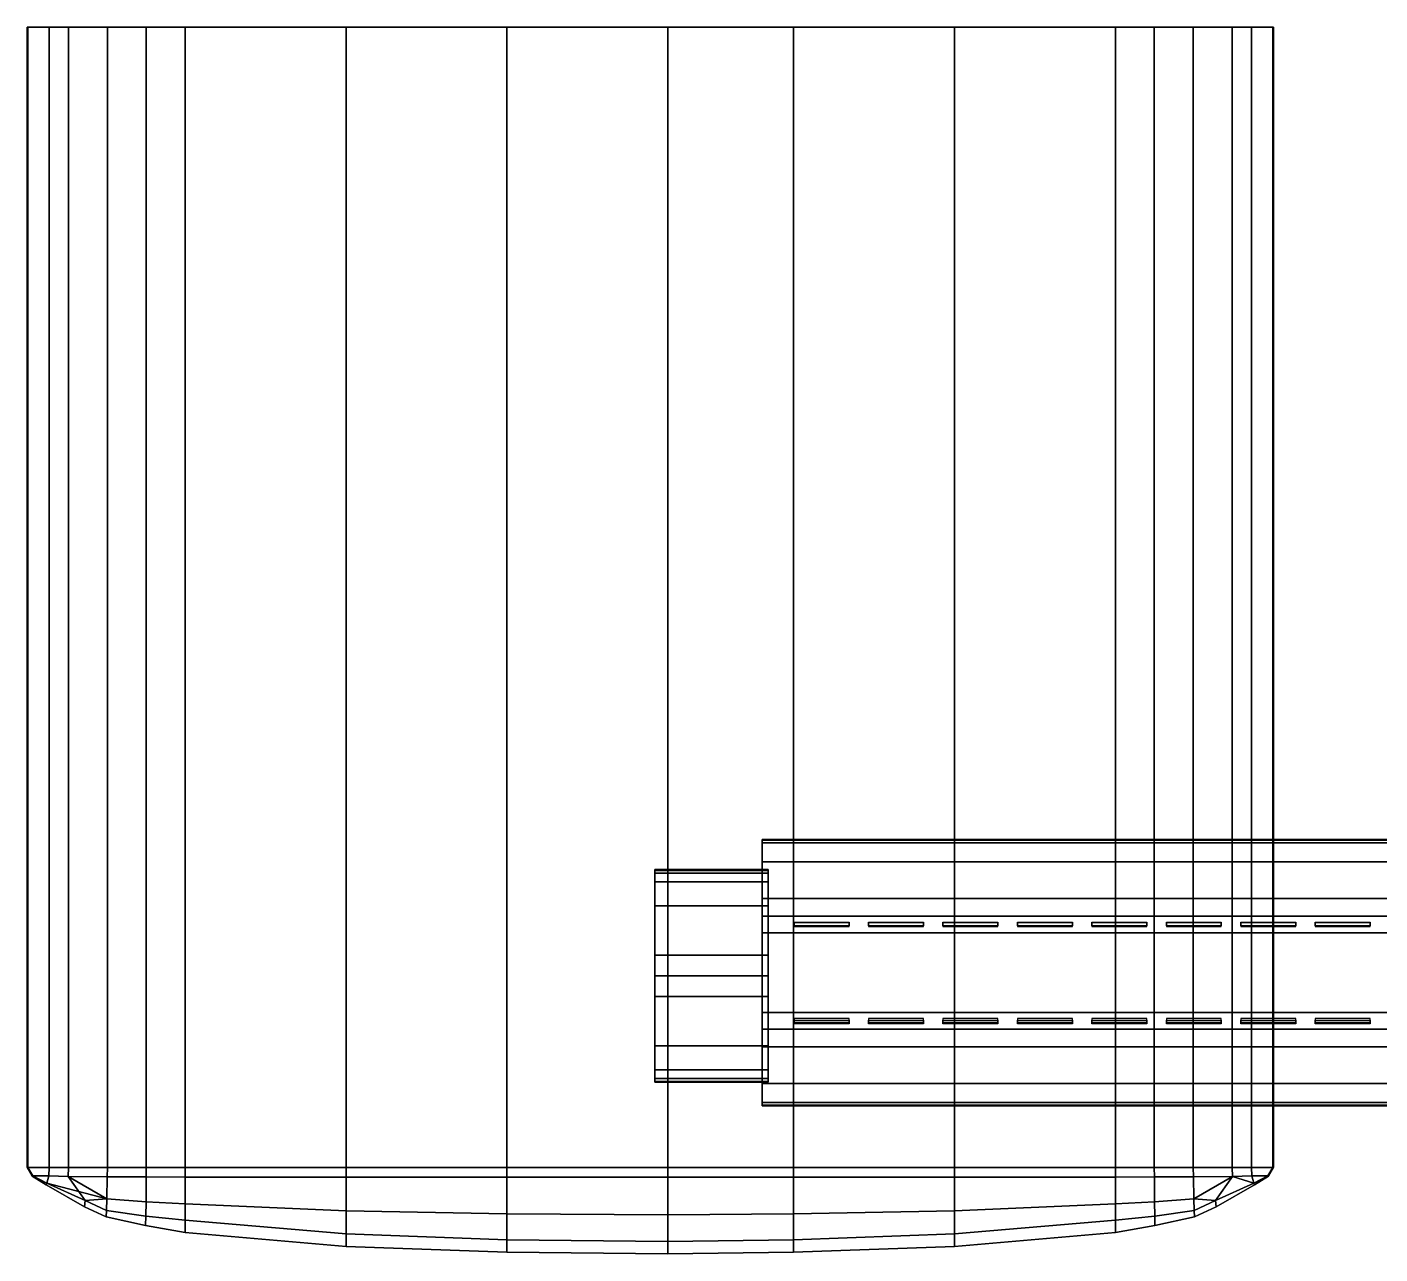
# Model space of a CAD drawing. Extents: x -16.4 to 60.7, y -34.9 to 0.
# Drawn here: x -16.37 to 22.11, y -34.9 to 0 of the extents above; entities that cross this region are included whole.
import ezdxf

# ---------------------------------------------------------------- set-up
doc = ezdxf.new("R2010")
doc.units = 0
for name, color, linetype in [('COSTURA', 80, 'CONTINUOUS'), ('COURO', 140, 'CONTINUOUS'), ('METAL', 230, 'CONTINUOUS')]:
    doc.layers.add(name, color=color, linetype=linetype)

msp = doc.modelspace()

# ---------------------------------------------------------------- linework, layer by layer
at = {"layer": 'COSTURA'}
for points in [[(7.011, -25.567, -11.195), (5.448, -25.567, -11.195), (5.448, -25.468, -10.631), (7.011, -25.468, -10.631)], [(7.011, -25.487, 10.456), (5.448, -25.487, 10.456), (5.448, -25.587, 11.019), (7.011, -25.587, 11.019)], [(9.129, -25.567, -11.195), (7.566, -25.567, -11.195), (7.566, -25.468, -10.631), (9.129, -25.468, -10.631)], [(9.129, -25.487, 10.456), (7.566, -25.487, 10.456), (7.566, -25.587, 11.019), (9.129, -25.587, 11.019)], [(11.247, -25.567, -11.195), (9.684, -25.567, -11.195), (9.684, -25.468, -10.631), (11.247, -25.468, -10.631)], [(11.247, -25.487, 10.456), (9.684, -25.487, 10.456), (9.684, -25.587, 11.019), (11.247, -25.587, 11.019)], [(13.365, -25.567, -11.195), (11.802, -25.567, -11.195), (11.802, -25.468, -10.631), (13.365, -25.468, -10.631)], [(13.365, -25.487, 10.456), (11.802, -25.487, 10.456), (11.802, -25.587, 11.019), (13.365, -25.587, 11.019)], [(15.483, -25.567, -11.195), (13.92, -25.567, -11.195), (13.92, -25.468, -10.631), (15.483, -25.468, -10.631)], [(15.483, -25.487, 10.456), (13.92, -25.487, 10.456), (13.92, -25.587, 11.019), (15.483, -25.587, 11.019)], [(17.601, -25.567, -11.195), (16.038, -25.567, -11.195), (16.038, -25.468, -10.631), (17.601, -25.468, -10.631)], [(17.601, -25.487, 10.456), (16.038, -25.487, 10.456), (16.038, -25.587, 11.019), (17.601, -25.587, 11.019)], [(19.719, -25.567, -11.195), (18.156, -25.567, -11.195), (18.156, -25.468, -10.631), (19.719, -25.468, -10.631)], [(19.719, -25.487, 10.456), (18.156, -25.487, 10.456), (18.156, -25.587, 11.019), (19.719, -25.587, 11.019)], [(21.837, -25.567, -11.195), (20.274, -25.567, -11.195), (20.274, -25.468, -10.631), (21.837, -25.468, -10.631)], [(21.837, -25.487, 10.456), (20.274, -25.487, 10.456), (20.274, -25.587, 11.019), (21.837, -25.587, 11.019)], [(7.011, -28.208, 11.019), (5.448, -28.208, 11.019), (5.448, -28.307, 10.456), (7.011, -28.307, 10.456)], [(7.011, -28.357, -10.49), (5.448, -28.357, -10.49), (5.448, -28.257, -11.053), (7.011, -28.257, -11.053)], [(9.129, -28.208, 11.019), (7.566, -28.208, 11.019), (7.566, -28.307, 10.456), (9.129, -28.307, 10.456)], [(9.129, -28.357, -10.49), (7.566, -28.357, -10.49), (7.566, -28.257, -11.053), (9.129, -28.257, -11.053)], [(11.247, -28.208, 11.019), (9.684, -28.208, 11.019), (9.684, -28.307, 10.456), (11.247, -28.307, 10.456)], [(11.247, -28.357, -10.49), (9.684, -28.357, -10.49), (9.684, -28.257, -11.053), (11.247, -28.257, -11.053)], [(13.365, -28.208, 11.019), (11.802, -28.208, 11.019), (11.802, -28.307, 10.456), (13.365, -28.307, 10.456)], [(13.365, -28.357, -10.49), (11.802, -28.357, -10.49), (11.802, -28.257, -11.053), (13.365, -28.257, -11.053)], [(15.483, -28.208, 11.019), (13.92, -28.208, 11.019), (13.92, -28.307, 10.456), (15.483, -28.307, 10.456)], [(15.483, -28.357, -10.49), (13.92, -28.357, -10.49), (13.92, -28.257, -11.053), (15.483, -28.257, -11.053)], [(17.601, -28.208, 11.019), (16.038, -28.208, 11.019), (16.038, -28.307, 10.456), (17.601, -28.307, 10.456)], [(17.601, -28.357, -10.49), (16.038, -28.357, -10.49), (16.038, -28.257, -11.053), (17.601, -28.257, -11.053)], [(19.719, -28.208, 11.019), (18.156, -28.208, 11.019), (18.156, -28.307, 10.456), (19.719, -28.307, 10.456)], [(19.719, -28.357, -10.49), (18.156, -28.357, -10.49), (18.156, -28.257, -11.053), (19.719, -28.257, -11.053)], [(21.837, -28.208, 11.019), (20.274, -28.208, 11.019), (20.274, -28.307, 10.456), (21.837, -28.307, 10.456)], [(21.837, -28.357, -10.49), (20.274, -28.357, -10.49), (20.274, -28.257, -11.053), (21.837, -28.257, -11.053)]]:
    msp.add_3dface(points, dxfattribs=at)

# ---------------------------------------------------------------- meshes
at = {"layer": 'COURO'}
mesh = msp.add_polyface(dxfattribs=at)
corners = [(4.536, -28.038, -12.5), (4.536, -28.038, -12.5), (4.536, -28.038, -12.5), (4.536, -25.767, -12.5), (4.536, -25.767, -12.5), (4.536, -25.767, -12.5), (4.536, -28.507, -9.374), (4.536, -28.507, -9.374), (4.536, -28.507, -9.374), (4.536, -25.297, -9.374), (4.536, -25.297, -9.374), (4.536, -25.297, -9.374), (4.536, -29.011, -7.118), (4.536, -29.011, -7.118), (4.536, -29.011, -7.118), (4.536, -24.793, -7.118), (4.536, -24.793, -7.118), (4.536, -24.793, -7.118), (4.536, -27.964, -7.112), (4.536, -25.84, -7.112), (4.536, -30.058, -4.132), (4.536, -30.058, -4.132), (4.536, -30.058, -4.132), (4.536, -23.747, -4.132), (4.536, -23.747, -4.132), (4.536, -23.747, -4.132), (4.536, -30.599, -1.672), (4.536, -30.599, -1.672), (4.536, -30.599, -1.672), (4.536, -23.205, -1.672), (4.536, -23.205, -1.672), (4.536, -23.205, -1.672), (4.536, -30.667, -0.933), (4.536, -30.667, -0.933), (4.536, -30.667, -0.933), (4.536, -23.137, -0.933), (4.536, -23.137, -0.933), (4.536, -23.137, -0.933), (4.536, -27.891, -0.875), (4.536, -25.914, -0.875), (4.536, -30.69, -0.194), (4.536, -30.69, -0.194), (4.536, -30.69, -0.194), (4.536, -27.891, -0.194), (4.536, -25.914, -0.194), (4.536, -23.115, -0.194), (4.536, -23.115, -0.194), (4.536, -23.115, -0.194), (4.536, -27.891, 0.487), (4.536, -25.914, 0.487), (4.536, -30.667, 0.545), (4.536, -30.667, 0.545), (4.536, -30.667, 0.545), (4.536, -23.137, 0.545), (4.536, -23.137, 0.545), (4.536, -23.137, 0.545), (4.536, -30.599, 1.284), (4.536, -30.599, 1.284), (4.536, -30.599, 1.284), (4.536, -23.205, 1.284), (4.536, -23.205, 1.284), (4.536, -23.205, 1.284), (4.536, -30.058, 3.744), (4.536, -30.058, 3.744), (4.536, -30.058, 3.744), (4.536, -23.747, 3.744), (4.536, -23.747, 3.744), (4.536, -23.747, 3.744), (4.536, -27.964, 6.724), (4.536, -25.84, 6.724), (4.536, -29.011, 6.73), (4.536, -29.011, 6.73), (4.536, -29.011, 6.73), (4.536, -24.793, 6.73), (4.536, -24.793, 6.73), (4.536, -24.793, 6.73), (4.536, -28.507, 8.986), (4.536, -28.507, 8.986), (4.536, -28.507, 8.986), (4.536, -25.297, 8.986), (4.536, -25.297, 8.986), (4.536, -25.297, 8.986), (4.536, -28.038, 12.112), (4.536, -28.038, 12.112), (4.536, -28.038, 12.112), (4.536, -25.767, 12.112), (4.536, -25.767, 12.112), (4.536, -25.767, 12.112), (58.694, -28.038, -12.5), (58.694, -28.038, -12.5), (58.694, -28.038, -12.5), (58.694, -25.767, -12.5), (58.694, -25.767, -12.5), (58.694, -25.767, -12.5), (58.694, -28.507, -9.374), (58.694, -28.507, -9.374), (58.694, -28.507, -9.374), (58.694, -25.297, -9.374), (58.694, -25.297, -9.374), (58.694, -25.297, -9.374), (58.694, -29.011, -7.118), (58.694, -29.011, -7.118), (58.694, -29.011, -7.118), (58.694, -24.793, -7.118), (58.694, -24.793, -7.118), (58.694, -24.793, -7.118), (58.694, -27.964, -7.112), (58.694, -25.84, -7.112), (58.694, -30.058, -4.132), (58.694, -30.058, -4.132), (58.694, -30.058, -4.132), (58.694, -23.747, -4.132), (58.694, -23.747, -4.132), (58.694, -23.747, -4.132), (58.694, -30.599, -1.672), (58.694, -30.599, -1.672), (58.694, -30.599, -1.672), (58.694, -23.205, -1.672), (58.694, -23.205, -1.672), (58.694, -23.205, -1.672), (58.694, -30.667, -0.933), (58.694, -30.667, -0.933), (58.694, -30.667, -0.933), (58.694, -23.137, -0.933), (58.694, -23.137, -0.933), (58.694, -23.137, -0.933), (58.694, -27.891, -0.875), (58.694, -25.914, -0.875), (58.694, -30.69, -0.194), (58.694, -30.69, -0.194), (58.694, -30.69, -0.194), (58.694, -27.891, -0.194), (58.694, -25.914, -0.194), (58.694, -23.115, -0.194), (58.694, -23.115, -0.194), (58.694, -23.115, -0.194), (58.694, -27.891, 0.487), (58.694, -25.914, 0.487), (58.694, -30.667, 0.545), (58.694, -30.667, 0.545), (58.694, -30.667, 0.545), (58.694, -23.137, 0.545), (58.694, -23.137, 0.545), (58.694, -23.137, 0.545), (58.694, -30.599, 1.284), (58.694, -30.599, 1.284), (58.694, -30.599, 1.284), (58.694, -23.205, 1.284), (58.694, -23.205, 1.284), (58.694, -23.205, 1.284), (58.694, -30.058, 3.744), (58.694, -30.058, 3.744), (58.694, -30.058, 3.744), (58.694, -23.747, 3.744), (58.694, -23.747, 3.744), (58.694, -23.747, 3.744), (58.694, -27.964, 6.724), (58.694, -25.84, 6.724), (58.694, -29.011, 6.73), (58.694, -29.011, 6.73), (58.694, -29.011, 6.73), (58.694, -24.793, 6.73), (58.694, -24.793, 6.73), (58.694, -24.793, 6.73), (58.694, -28.507, 8.986), (58.694, -28.507, 8.986), (58.694, -28.507, 8.986), (58.694, -25.297, 8.986), (58.694, -25.297, 8.986), (58.694, -25.297, 8.986), (58.694, -28.038, 12.112), (58.694, -28.038, 12.112), (58.694, -28.038, 12.112), (58.694, -25.767, 12.112), (58.694, -25.767, 12.112), (58.694, -25.767, 12.112)]
mesh.append_faces([[corners[k] for k in face] for face in [(84, 171, 174, 87), (76, 82, 68, 70), (69, 85, 79, 73), (153, 148, 61, 66), (75, 162, 154, 67), (173, 167, 80, 86), (63, 58, 145, 150), (159, 72, 64, 151), (83, 77, 164, 170), (69, 68, 82, 85), (141, 134, 47, 54), (147, 142, 55, 60), (51, 42, 129, 138), (57, 52, 139, 144), (44, 49, 53, 45), (137, 132, 135, 143), (149, 155, 163, 157), (149, 157, 137, 143), (43, 48, 49, 44), (40, 50, 48, 43), (136, 131, 132, 137), (157, 156, 136, 137), (140, 130, 131, 136), (156, 160, 152, 140), (152, 146, 140, 140), (136, 156, 140, 140), (48, 50, 56, 62), (48, 62, 70, 68), (65, 59, 53, 49), (65, 49, 69, 73), (81, 168, 161, 74), (165, 78, 71, 158), (49, 48, 68, 69), (157, 163, 169, 175), (175, 172, 156, 157), (166, 160, 156, 172), (1, 4, 91, 88), (6, 12, 18, 0), (19, 15, 9, 3), (112, 25, 30, 117), (16, 24, 111, 103), (92, 5, 11, 98), (22, 109, 114, 27), (100, 108, 21, 13), (2, 89, 95, 8), (19, 3, 0, 18), (124, 37, 46, 133), (118, 31, 36, 123), (34, 121, 128, 41), (28, 115, 120, 33), (44, 45, 35, 39), (127, 125, 135, 132), (105, 113, 119, 107), (127, 107, 119, 125), (43, 44, 39, 38), (40, 43, 38, 32), (126, 127, 132, 131), (107, 127, 126, 106), (122, 126, 131, 130), (122, 116, 110, 106), (110, 102, 106, 106), (126, 122, 106, 106), (26, 32, 38, 20), (12, 20, 38, 18), (35, 29, 23, 39), (19, 39, 23, 15), (10, 17, 104, 97), (94, 101, 14, 7), (39, 19, 18, 38), (107, 93, 99, 105), (93, 107, 106, 90), (96, 90, 106, 102)]])
at = {"layer": 'METAL'}
mesh = msp.add_polyface(dxfattribs=at)
corners = [(-14.087, 0, 2.024), (-15.194, 0, 1.572), (-15.194, -32.443, 1.572), (-14.087, -32.443, 2.024), (-14.087, 0, -2.294), (-12.981, 0, -2.691), (-12.981, -32.443, -2.691), (-14.087, -32.443, -2.294), (-7.297, -32.443, 3.962), (-7.297, 0, 3.962), (-11.874, 0, 2.805), (-11.874, -32.443, 2.805), (-2.72, -32.443, 4.656), (-2.72, 0, 4.656), (-7.297, 0, 3.962), (-7.297, -32.443, 3.962), (1.858, -32.443, 4.888), (1.858, 0, 4.888), (-2.72, 0, 4.656), (-2.72, -32.443, 4.656), (-2.72, -32.443, -4.927), (-2.72, 0, -4.927), (1.858, 0, -5.158), (1.858, -32.443, -5.158), (-7.297, -32.443, -4.232), (-7.297, 0, -4.232), (-2.72, 0, -4.927), (-2.72, -32.443, -4.927), (-11.874, -32.443, -3.075), (-11.874, 0, -3.075), (-7.297, 0, -4.232), (-7.297, -32.443, -4.232), (-16.373, -32.443, -0.261), (-16.373, 0, -0.261), (-16.349, 0, -0.513), (-16.349, -32.443, -0.513), (-16.373, -32.443, -0.009), (-16.373, 0, -0.009), (-16.373, 0, -0.261), (-16.373, -32.443, -0.261), (-11.874, 0, 2.805), (-12.981, 0, 2.421), (-12.981, -32.443, 2.421), (-11.874, -32.443, 2.805), (-12.981, 0, 2.421), (-14.087, 0, 2.024), (-14.087, -32.443, 2.024), (-12.981, -32.443, 2.421), (-15.194, 0, -1.842), (-14.087, 0, -2.294), (-14.087, -32.443, -2.294), (-15.194, -32.443, -1.842), (-11.874, -32.443, -3.075), (-12.981, -32.443, -2.691), (-12.981, 0, -2.691), (-11.874, 0, -3.075), (1.858, -32.443, 4.888), (5.435, -32.443, 4.656), (5.435, 0, 4.656), (1.858, 0, 4.888), (5.435, -32.443, -4.927), (1.858, -32.443, -5.158), (1.858, 0, -5.158), (5.435, 0, -4.927), (4.709, -27.577, -10.745), (4.709, -27.577, -0.803), (4.709, -29.994, -0.854), (4.709, -29.914, -1.515), (1.482, -27.577, 10.357), (1.482, -28.987, 6.402), (4.709, -28.987, 6.402), (4.709, -27.577, 10.357), (4.709, -27.577, -10.745), (4.709, -28.987, -6.79), (1.482, -28.987, -6.79), (1.482, -27.577, -10.745), (1.482, -27.577, -0.803), (1.482, -27.577, -10.745), (1.482, -28.987, -6.79), (1.482, -29.914, -1.515), (4.709, -27.577, 0.415), (4.709, -27.577, 10.357), (4.709, -28.987, 6.402), (4.709, -29.914, 1.127), (1.482, -27.577, 10.357), (4.709, -27.577, 10.357), (4.709, -26.992, 10.357), (1.482, -26.992, 10.357), (4.709, -27.577, -10.745), (1.482, -27.577, -10.745), (1.482, -26.992, -10.745), (4.709, -26.992, -10.745), (1.482, -27.577, 0.415), (1.482, -27.577, 10.357), (1.482, -26.992, 10.357), (1.482, -26.992, 0.415), (1.482, -27.577, -0.194), (1.482, -26.992, -0.194), (1.482, -26.992, -0.803), (1.482, -26.992, -10.745), (1.482, -24.998, 6.402), (1.482, -24.322, 3.325), (1.482, -24.071, 1.127), (1.482, -26.408, 10.357), (1.482, -23.991, 0.466), (1.482, -26.408, 0.415), (1.482, -24.322, 3.325), (4.709, -24.322, 3.325), (4.709, -24.071, 1.127), (1.482, -24.071, 1.127), (1.482, -24.998, 6.402), (4.709, -24.998, 6.402), (4.709, -24.322, 3.325), (1.482, -24.322, 3.325), (1.482, -26.408, 10.357), (4.709, -26.408, 10.357), (4.709, -24.998, 6.402), (1.482, -24.998, 6.402), (4.709, -24.322, -3.713), (1.482, -24.322, -3.713), (1.482, -24.071, -1.515), (4.709, -24.071, -1.515), (4.709, -24.998, -6.79), (1.482, -24.998, -6.79), (1.482, -24.322, -3.713), (4.709, -24.322, -3.713), (4.709, -26.408, -10.745), (1.482, -26.408, -10.745), (1.482, -24.998, -6.79), (4.709, -24.998, -6.79), (1.482, -23.991, -0.854), (4.709, -23.991, -0.854), (4.709, -24.071, -1.515), (1.482, -24.071, -1.515), (1.482, -23.964, -0.194), (4.709, -23.964, -0.194), (4.709, -23.991, -0.854), (1.482, -23.991, -0.854), (1.482, -23.991, 0.466), (4.709, -23.991, 0.466), (4.709, -23.964, -0.194), (1.482, -23.964, -0.194), (1.482, -24.071, 1.127), (4.709, -24.071, 1.127), (4.709, -23.991, 0.466), (1.482, -23.991, 0.466), (1.482, -23.964, -0.194), (1.482, -26.408, -0.194), (1.482, -23.991, -0.854), (1.482, -26.408, -0.803), (1.482, -24.071, -1.515), (1.482, -24.998, -6.79), (1.482, -24.322, -3.713), (1.482, -26.408, -10.745), (1.482, -26.408, 10.357), (4.709, -26.408, 10.357), (4.709, -26.408, -10.745), (1.482, -26.408, -10.745)]
mesh.append_faces([[corners[k] for k in face] for face in [(0, 1, 2, 3), (4, 5, 6, 7), (8, 9, 10, 11), (12, 13, 14, 15), (16, 17, 18, 19), (20, 21, 22, 23), (24, 25, 26, 27), (28, 29, 30, 31), (32, 33, 34, 35), (36, 37, 38, 39), (40, 41, 42, 43), (44, 45, 46, 47), (48, 49, 50, 51), (52, 53, 54, 55), (56, 57, 58, 59), (60, 61, 62, 63), (64, 65, 66, 67), (68, 69, 70, 71), (72, 73, 74, 75), (76, 77, 78, 79), (80, 81, 82, 83), (84, 85, 86, 87), (88, 89, 90, 91), (92, 93, 94, 95), (96, 92, 95, 97), (76, 96, 97, 98), (77, 76, 98, 99), (100, 101, 102, 103), (103, 102, 104, 105), (106, 107, 108, 109), (110, 111, 112, 113), (114, 115, 116, 117), (118, 119, 120, 121), (122, 123, 124, 125), (126, 127, 128, 129), (130, 131, 132, 133), (134, 135, 136, 137), (138, 139, 140, 141), (142, 143, 144, 145), (146, 147, 105, 104), (148, 149, 147, 146), (149, 148, 150, 151), (150, 152, 151, 151), (149, 151, 153, 153), (154, 87, 86, 155), (156, 91, 90, 157), (105, 95, 94, 103), (147, 97, 95, 105), (149, 98, 97, 147), (153, 99, 98, 149)]])
mesh = msp.add_polyface(dxfattribs=at)
corners = [(-14.111, 0, 1.16), (-15.23, 0, 0.889), (-15.194, 0, 1.572), (-14.087, 0, 2.024), (-7.297, 0, 2.323), (-11.874, 0, 1.629), (-11.874, 0, 2.805), (-7.297, 0, 3.962), (-2.72, 0, 2.74), (-2.72, 0, 4.656), (1.858, 0, 2.879), (1.858, 0, 4.888), (-14.123, 0, 0.297), (-15.248, 0, 0.206), (-14.123, 0, -0.567), (-15.248, 0, -0.477), (-15.23, 0, -1.159), (-14.111, 0, -1.431), (-15.194, 0, -1.842), (-14.087, 0, -2.294), (-7.297, 0, 0.684), (-11.874, 0, 0.453), (-7.297, 0, -0.955), (-11.874, 0, -0.723), (-7.297, 0, -2.593), (-11.874, 0, -1.899), (-7.297, 0, -4.232), (-11.874, 0, -3.075), (-2.72, 0, 0.823), (-2.72, 0, -1.093), (-2.72, 0, -3.01), (-2.72, 0, -4.927), (1.858, 0, 0.869), (1.858, 0, -1.14), (1.858, 0, -3.149), (1.858, 0, -5.158), (-16.349, -32.443, 0.243), (-16.349, 0, 0.243), (-16.373, 0, -0.009), (-16.373, -32.443, -0.009), (-15.748, -32.443, 1.24), (-15.194, -32.443, 1.572), (-15.194, 0, 1.572), (-15.748, 0, 1.24), (-15.748, 0, -1.511), (-15.194, 0, -1.842), (-15.194, -32.443, -1.842), (-15.748, -32.443, -1.511), (-12.993, 0, 1.399), (-12.981, 0, 2.421), (-15.748, 0, 1.24), (-15.79, 0, 0.69), (-12.999, 0, 0.376), (-15.811, 0, 0.14), (-12.999, 0, -0.646), (-15.811, 0, -0.41), (-12.993, 0, -1.669), (-15.79, 0, -0.96), (-12.981, 0, -2.691), (-15.748, 0, -1.511), (-16.349, -32.443, 0.243), (-15.748, -32.443, 1.24), (-15.748, 0, 1.24), (-16.349, 0, 0.243), (-16.349, 0, -0.513), (-15.748, 0, -1.511), (-15.748, -32.443, -1.511), (-16.349, -32.443, -0.513), (-16.349, 0, 0.243), (-16.373, 0, -0.009), (-16.373, 0, -0.261), (-16.349, 0, -0.513), (5.435, 0, 4.656), (5.435, 0, 2.74), (5.435, 0, 0.823), (5.435, 0, -1.093), (5.435, 0, -3.01), (5.435, 0, -4.927)]
mesh.append_faces([[corners[k] for k in face] for face in [(0, 1, 2, 3), (4, 5, 6, 7), (8, 4, 7, 9), (10, 8, 9, 11), (12, 13, 1, 0), (14, 15, 13, 12), (16, 15, 14, 17), (18, 16, 17, 19), (20, 21, 5, 4), (22, 23, 21, 20), (24, 25, 23, 22), (26, 27, 25, 24), (28, 20, 4, 8), (29, 22, 20, 28), (30, 24, 22, 29), (31, 26, 24, 30), (32, 28, 8, 10), (33, 29, 28, 32), (34, 30, 29, 33), (35, 31, 30, 34), (36, 37, 38, 39), (40, 41, 42, 43), (44, 45, 46, 47), (5, 48, 49, 6), (48, 0, 3, 49), (50, 2, 1, 51), (21, 52, 48, 5), (52, 12, 0, 48), (51, 1, 13, 53), (23, 54, 52, 21), (54, 14, 12, 52), (53, 13, 15, 55), (56, 54, 23, 25), (17, 14, 54, 56), (15, 16, 57, 55), (58, 56, 25, 27), (19, 17, 56, 58), (16, 18, 59, 57), (60, 61, 62, 63), (64, 65, 66, 67), (50, 51, 68, 68), (68, 51, 53, 69), (69, 53, 55, 70), (55, 57, 71, 70), (57, 59, 71, 71), (10, 11, 72, 73), (32, 10, 73, 74), (33, 32, 74, 75), (34, 33, 75, 76), (35, 34, 76, 77)]])
mesh = msp.add_polyface(dxfattribs=at)
corners = [(16.803, 0, 2.024), (16.803, -32.443, 2.024), (17.909, -32.443, 1.572), (17.909, 0, 1.572), (16.803, 0, -2.294), (16.803, -32.443, -2.294), (15.696, -32.443, -2.691), (15.696, 0, -2.691), (10.012, -32.443, 3.962), (14.589, -32.443, 2.805), (14.589, 0, 2.805), (10.012, 0, 3.962), (5.435, -32.443, 4.656), (10.012, -32.443, 3.962), (10.012, 0, 3.962), (5.435, 0, 4.656), (10.012, -32.443, -4.232), (5.435, -32.443, -4.927), (5.435, 0, -4.927), (10.012, 0, -4.232), (14.589, -32.443, -3.075), (10.012, -32.443, -4.232), (10.012, 0, -4.232), (14.589, 0, -3.075), (16.827, 0, 1.16), (16.803, 0, 2.024), (17.909, 0, 1.572), (17.945, 0, 0.889), (10.012, 0, 2.323), (10.012, 0, 3.962), (14.589, 0, 2.805), (14.589, 0, 1.629), (5.435, 0, 2.74), (5.435, 0, 4.656), (16.839, 0, 0.297), (17.963, 0, 0.206), (16.839, 0, -0.567), (17.963, 0, -0.477), (17.945, 0, -1.159), (16.827, 0, -1.431), (17.909, 0, -1.842), (16.803, 0, -2.294), (10.012, 0, 0.684), (14.589, 0, 0.453), (10.012, 0, -0.955), (14.589, 0, -0.723), (10.012, 0, -2.593), (14.589, 0, -1.899), (10.012, 0, -4.232), (14.589, 0, -3.075), (5.435, 0, 0.823), (5.435, 0, -1.093), (5.435, 0, -3.01), (5.435, 0, -4.927), (14.589, 0, 2.805), (14.589, -32.443, 2.805), (15.696, -32.443, 2.421), (15.696, 0, 2.421), (15.696, 0, 2.421), (15.696, -32.443, 2.421), (16.803, -32.443, 2.024), (16.803, 0, 2.024), (17.909, 0, -1.842), (17.909, -32.443, -1.842), (16.803, -32.443, -2.294), (16.803, 0, -2.294), (14.589, -32.443, -3.075), (14.589, 0, -3.075), (15.696, 0, -2.691), (15.696, -32.443, -2.691), (15.696, 0, 2.421), (15.708, 0, 1.399), (15.714, 0, 0.376), (15.714, 0, -0.646), (15.708, 0, -1.669), (15.696, 0, -2.691), (4.709, -27.577, -0.803), (4.709, -27.577, -10.745), (4.709, -26.992, -10.745), (4.709, -26.992, -0.803), (4.709, -27.577, -0.194), (4.709, -26.992, -0.194), (4.709, -27.577, 0.415), (4.709, -26.992, 0.415), (4.709, -27.577, 10.357), (4.709, -26.992, 10.357), (4.709, -24.998, -6.79), (4.709, -24.322, -3.713), (4.709, -24.071, -1.515), (4.709, -26.408, -10.745), (4.709, -23.991, -0.854), (4.709, -26.408, -0.803), (4.709, -23.964, -0.194), (4.709, -26.408, -0.194), (4.709, -23.991, 0.466), (4.709, -26.408, 0.415), (4.709, -24.071, 1.127), (4.709, -24.998, 6.402), (4.709, -24.322, 3.325), (4.709, -26.408, 10.357)]
mesh.append_faces([[corners[k] for k in face] for face in [(0, 1, 2, 3), (4, 5, 6, 7), (8, 9, 10, 11), (12, 13, 14, 15), (16, 17, 18, 19), (20, 21, 22, 23), (24, 25, 26, 27), (28, 29, 30, 31), (32, 33, 29, 28), (34, 24, 27, 35), (36, 34, 35, 37), (38, 39, 36, 37), (40, 41, 39, 38), (42, 28, 31, 43), (44, 42, 43, 45), (46, 44, 45, 47), (48, 46, 47, 49), (50, 32, 28, 42), (51, 50, 42, 44), (52, 51, 44, 46), (53, 52, 46, 48), (54, 55, 56, 57), (58, 59, 60, 61), (62, 63, 64, 65), (66, 67, 68, 69), (31, 30, 70, 71), (71, 70, 25, 24), (43, 31, 71, 72), (72, 71, 24, 34), (45, 43, 72, 73), (73, 72, 34, 36), (74, 47, 45, 73), (39, 74, 73, 36), (75, 49, 47, 74), (41, 75, 74, 39), (76, 77, 78, 79), (80, 76, 79, 81), (82, 80, 81, 83), (84, 82, 83, 85), (86, 87, 88, 89), (89, 88, 90, 91), (92, 93, 91, 90), (94, 95, 93, 92), (95, 94, 96, 97), (96, 98, 97, 97), (95, 97, 99, 99), (91, 79, 78, 89), (93, 81, 79, 91), (95, 83, 81, 93), (99, 85, 83, 95)]])
mesh = msp.add_polyface(dxfattribs=at)
corners = [(19.088, -32.443, -0.261), (19.064, -32.443, -0.513), (19.064, 0, -0.513), (19.088, 0, -0.261), (19.088, -32.443, -0.009), (19.088, -32.443, -0.261), (19.088, 0, -0.261), (19.088, 0, -0.009), (19.064, -32.443, 0.243), (19.088, -32.443, -0.009), (19.088, 0, -0.009), (19.064, 0, 0.243), (18.463, -32.443, 1.24), (18.463, 0, 1.24), (17.909, 0, 1.572), (17.909, -32.443, 1.572), (18.463, 0, -1.511), (18.463, -32.443, -1.511), (17.909, -32.443, -1.842), (17.909, 0, -1.842), (18.463, 0, 1.24), (18.505, 0, 0.69), (17.945, 0, 0.889), (17.909, 0, 1.572), (18.526, 0, 0.14), (17.963, 0, 0.206), (18.526, 0, -0.41), (17.963, 0, -0.477), (18.505, 0, -0.96), (17.945, 0, -1.159), (18.463, 0, -1.511), (17.909, 0, -1.842), (19.064, -32.443, 0.243), (19.064, 0, 0.243), (18.463, 0, 1.24), (18.463, -32.443, 1.24), (19.064, 0, -0.513), (19.064, -32.443, -0.513), (18.463, -32.443, -1.511), (18.463, 0, -1.511), (19.064, 0, 0.243), (19.088, 0, -0.009), (19.088, 0, -0.261), (19.064, 0, -0.513), (18.473, -32.679, -1.373), (18.463, -32.443, -1.511), (19.064, -32.443, -0.513), (18.927, -32.678, -0.623), (18.927, -32.678, 0.353), (18.528, -32.894, 0.687), (18.546, -32.939, 0.14), (18.948, -32.69, 0.028), (18.948, -32.69, 0.028), (18.546, -32.939, 0.14), (18.546, -32.939, -0.41), (18.948, -32.69, -0.298), (18.948, -32.69, -0.298), (18.546, -32.939, -0.41), (18.528, -32.894, -0.957), (18.927, -32.678, -0.623), (18.473, -32.679, 1.103), (18.463, -32.443, 1.24), (17.909, -32.443, 1.572), (17.917, -32.696, 1.419), (17.917, -32.696, -1.689), (17.909, -32.443, -1.842), (18.463, -32.443, -1.511), (18.473, -32.679, -1.373), (18.927, -32.678, 0.353), (19.064, -32.443, 0.243), (18.463, -32.443, 1.24), (18.473, -32.679, 1.103), (18.927, -32.678, -0.623), (18.528, -32.894, -0.957), (18.473, -32.679, -1.373), (19.064, -32.443, 0.243), (18.927, -32.678, 0.353), (18.948, -32.69, 0.028), (19.088, -32.443, -0.009), (19.088, -32.443, -0.009), (18.948, -32.69, 0.028), (18.948, -32.69, -0.298), (19.088, -32.443, -0.261), (19.088, -32.443, -0.261), (18.948, -32.69, -0.298), (18.927, -32.678, -0.623), (19.064, -32.443, -0.513), (18.473, -32.679, 1.103), (18.528, -32.894, 0.687), (18.927, -32.678, 0.353), (18.546, -32.939, 0.14), (17.455, -33.565, 0.272), (17.455, -33.565, -0.543), (18.546, -32.939, -0.41), (17.917, -32.696, 1.419), (17.439, -33.379, 1.072), (18.528, -32.894, 0.687), (18.473, -32.679, 1.103), (18.528, -32.894, -0.957), (17.917, -32.696, -1.689), (18.473, -32.679, -1.373), (58.437, -27.577, 10.357), (58.437, -27.577, 0.415), (58.437, -29.994, 0.466), (58.437, -29.914, 1.127), (58.437, -29.663, 3.325), (58.437, -28.987, 6.402), (58.437, -30.021, -0.194), (58.437, -27.577, -0.194), (58.437, -29.994, -0.854), (58.437, -27.577, -0.803), (58.437, -27.577, -10.745), (58.437, -28.987, -6.79), (58.437, -29.914, -1.515), (58.437, -29.663, -3.713), (58.437, -26.992, 10.357), (58.437, -26.992, 0.415), (58.437, -26.992, -0.194), (58.437, -26.992, -0.803), (58.437, -26.992, -10.745), (58.437, -24.998, 6.402), (58.437, -24.322, 3.325), (58.437, -24.071, 1.127), (58.437, -26.408, 10.357), (58.437, -23.991, 0.466), (58.437, -26.408, 0.415), (58.437, -23.964, -0.194), (58.437, -26.408, -0.194), (58.437, -23.991, -0.854), (58.437, -26.408, -0.803), (58.437, -24.071, -1.515), (58.437, -24.998, -6.79), (58.437, -24.322, -3.713), (58.437, -26.408, -10.745)]
mesh.append_faces([[corners[k] for k in face] for face in [(0, 1, 2, 3), (4, 5, 6, 7), (8, 9, 10, 11), (12, 13, 14, 15), (16, 17, 18, 19), (20, 21, 22, 23), (21, 24, 25, 22), (24, 26, 27, 25), (27, 26, 28, 29), (29, 28, 30, 31), (32, 33, 34, 35), (36, 37, 38, 39), (20, 40, 21, 21), (40, 41, 24, 21), (41, 42, 26, 24), (26, 42, 43, 28), (28, 43, 30, 30), (44, 45, 46, 47), (48, 49, 50, 51), (52, 53, 54, 55), (56, 57, 58, 59), (60, 61, 62, 63), (64, 65, 66, 67), (68, 69, 70, 71), (72, 73, 74, 74), (75, 76, 77, 78), (79, 80, 81, 82), (83, 84, 85, 86), (87, 88, 89, 89), (90, 91, 92, 93), (94, 95, 96, 97), (98, 99, 100, 100), (101, 102, 103, 104), (104, 105, 106, 101), (107, 103, 102, 108), (109, 107, 108, 110), (110, 111, 112, 113), (112, 114, 113, 113), (110, 113, 109, 109), (102, 101, 115, 116), (108, 102, 116, 117), (110, 108, 117, 118), (111, 110, 118, 119), (120, 121, 122, 123), (123, 122, 124, 125), (126, 127, 125, 124), (128, 129, 127, 126), (129, 128, 130, 131), (130, 132, 131, 131), (129, 131, 133, 133)]])
mesh = msp.add_polyface(dxfattribs=at)
corners = [(-7.297, -34.693, 0.684), (-2.72, -34.85, 0.823), (-2.72, -34.498, 2.74), (-7.297, -34.331, 2.323), (-7.297, -34.693, -0.955), (-2.72, -34.85, -1.093), (-2.72, -34.85, 0.823), (-7.297, -34.693, 0.684), (-7.297, -34.331, -2.593), (-2.72, -34.498, -3.01), (-2.72, -34.85, -1.093), (-7.297, -34.693, -0.955), (-2.72, -34.498, -3.01), (-7.297, -34.331, -2.593), (-7.297, -33.678, -3.394), (-2.72, -33.761, -3.977), (-2.72, -34.85, 0.823), (1.858, -34.904, 0.869), (1.858, -34.552, 2.879), (-2.72, -34.498, 2.74), (-2.72, -34.85, -1.093), (1.858, -34.904, -1.14), (1.858, -34.904, 0.869), (-2.72, -34.85, 0.823), (-2.72, -34.498, -3.01), (1.858, -34.552, -3.149), (1.858, -34.904, -1.14), (-2.72, -34.85, -1.093), (1.858, -34.552, -3.149), (-2.72, -34.498, -3.01), (-2.72, -33.761, -3.977), (1.858, -33.788, -4.172), (-11.874, -32.716, 2.705), (-7.297, -32.718, 3.869), (-7.297, -32.443, 3.962), (-11.874, -32.443, 2.805), (-7.297, -32.718, 3.869), (-2.72, -32.718, 4.563), (-2.72, -32.443, 4.656), (-7.297, -32.443, 3.962), (-2.72, -32.718, 4.563), (1.858, -32.718, 4.794), (1.858, -32.443, 4.888), (-2.72, -32.443, 4.656), (1.858, -32.718, -5.064), (-2.72, -32.718, -4.833), (-2.72, -32.443, -4.927), (1.858, -32.443, -5.158), (-2.72, -32.718, -4.833), (-7.297, -32.718, -4.14), (-7.297, -32.443, -4.232), (-2.72, -32.443, -4.927), (-7.297, -32.718, -4.14), (-11.874, -32.716, -2.975), (-11.874, -32.443, -3.075), (-7.297, -32.443, -4.232), (-11.874, -32.716, 2.705), (-11.874, -33.482, 2.133), (-7.297, -33.678, 3.124), (-7.297, -32.718, 3.869), (-7.297, -32.718, 3.869), (-7.297, -33.678, 3.124), (-2.72, -33.761, 3.707), (-2.72, -32.718, 4.563), (1.858, -32.718, 4.794), (-2.72, -32.718, 4.563), (-2.72, -33.761, 3.707), (1.858, -33.788, 3.902), (-2.72, -32.718, -4.833), (1.858, -32.718, -5.064), (1.858, -33.788, -4.172), (-2.72, -33.761, -3.977), (-7.297, -32.718, -4.14), (-2.72, -32.718, -4.833), (-2.72, -33.761, -3.977), (-7.297, -33.678, -3.394), (-7.297, -32.718, -4.14), (-7.297, -33.678, -3.394), (-11.874, -33.482, -2.403), (-11.874, -32.716, -2.975), (-11.874, -33.482, 2.133), (-11.874, -33.947, 1.629), (-7.297, -34.331, 2.323), (-7.297, -33.678, 3.124), (-7.297, -33.678, 3.124), (-7.297, -34.331, 2.323), (-2.72, -34.498, 2.74), (-2.72, -33.761, 3.707), (-2.72, -33.761, 3.707), (-2.72, -34.498, 2.74), (1.858, -34.552, 2.879), (1.858, -33.788, 3.902), (5.435, -34.85, 0.823), (5.435, -34.498, 2.74), (1.858, -34.552, 2.879), (1.858, -34.904, 0.869), (5.435, -34.85, -1.093), (5.435, -34.85, 0.823), (1.858, -34.904, 0.869), (1.858, -34.904, -1.14), (5.435, -34.498, -3.01), (5.435, -34.85, -1.093), (1.858, -34.904, -1.14), (1.858, -34.552, -3.149), (1.858, -34.552, -3.149), (1.858, -33.788, -4.172), (5.435, -33.761, -3.977), (5.435, -34.498, -3.01), (5.435, -32.718, 4.563), (5.435, -32.443, 4.656), (1.858, -32.443, 4.888), (1.858, -32.718, 4.794), (1.858, -32.718, -5.064), (1.858, -32.443, -5.158), (5.435, -32.443, -4.927), (5.435, -32.718, -4.833), (1.858, -32.718, 4.794), (1.858, -33.788, 3.902), (5.435, -33.761, 3.707), (5.435, -32.718, 4.563), (5.435, -32.718, -4.833), (5.435, -33.761, -3.977), (1.858, -33.788, -4.172), (1.858, -32.718, -5.064), (5.435, -33.761, 3.707), (1.858, -33.788, 3.902), (1.858, -34.552, 2.879), (5.435, -34.498, 2.74), (1.482, -27.577, 10.357), (1.482, -27.577, 0.415), (1.482, -29.994, 0.466), (1.482, -29.914, 1.127), (1.482, -29.663, 3.325), (1.482, -28.987, 6.402), (4.709, -29.914, -1.515), (4.709, -29.663, -3.713), (4.709, -28.987, -6.79), (4.709, -27.577, -10.745), (1.482, -29.663, 3.325), (1.482, -29.914, 1.127), (4.709, -29.914, 1.127), (4.709, -29.663, 3.325), (1.482, -28.987, 6.402), (1.482, -29.663, 3.325), (4.709, -29.663, 3.325), (4.709, -28.987, 6.402), (4.709, -29.663, -3.713), (4.709, -29.914, -1.515), (1.482, -29.914, -1.515), (1.482, -29.663, -3.713), (4.709, -28.987, -6.79), (4.709, -29.663, -3.713), (1.482, -29.663, -3.713), (1.482, -28.987, -6.79), (1.482, -29.994, -0.854), (1.482, -29.914, -1.515), (4.709, -29.914, -1.515), (4.709, -29.994, -0.854), (1.482, -30.021, -0.194), (1.482, -29.994, -0.854), (4.709, -29.994, -0.854), (4.709, -30.021, -0.194), (1.482, -29.994, 0.466), (1.482, -30.021, -0.194), (4.709, -30.021, -0.194), (4.709, -29.994, 0.466), (1.482, -29.914, 1.127), (1.482, -29.994, 0.466), (4.709, -29.994, 0.466), (4.709, -29.914, 1.127), (1.482, -30.021, -0.194), (1.482, -27.577, -0.194), (1.482, -29.994, -0.854), (1.482, -27.577, -0.803), (1.482, -28.987, -6.79), (1.482, -29.663, -3.713), (1.482, -29.914, -1.515), (4.709, -30.021, -0.194), (4.709, -29.994, -0.854), (4.709, -27.577, -0.803), (4.709, -27.577, -0.194), (4.709, -29.994, 0.466), (4.709, -27.577, 0.415), (4.709, -28.987, 6.402), (4.709, -29.663, 3.325), (4.709, -29.914, 1.127)]
mesh.append_faces([[corners[k] for k in face] for face in [(0, 1, 2, 3), (4, 5, 6, 7), (8, 9, 10, 11), (12, 13, 14, 15), (16, 17, 18, 19), (20, 21, 22, 23), (24, 25, 26, 27), (28, 29, 30, 31), (32, 33, 34, 35), (36, 37, 38, 39), (40, 41, 42, 43), (44, 45, 46, 47), (48, 49, 50, 51), (52, 53, 54, 55), (56, 57, 58, 59), (60, 61, 62, 63), (64, 65, 66, 67), (68, 69, 70, 71), (72, 73, 74, 75), (76, 77, 78, 79), (80, 81, 82, 83), (84, 85, 86, 87), (88, 89, 90, 91), (92, 93, 94, 95), (96, 97, 98, 99), (100, 101, 102, 103), (104, 105, 106, 107), (108, 109, 110, 111), (112, 113, 114, 115), (116, 117, 118, 119), (120, 121, 122, 123), (124, 125, 126, 127), (128, 129, 130, 131), (131, 132, 133, 128), (134, 135, 136, 137), (138, 139, 140, 141), (142, 143, 144, 145), (146, 147, 148, 149), (150, 151, 152, 153), (154, 155, 156, 157), (158, 159, 160, 161), (162, 163, 164, 165), (166, 167, 168, 169), (170, 130, 129, 171), (172, 170, 171, 173), (174, 175, 176, 176), (173, 176, 172, 172), (177, 178, 179, 180), (181, 177, 180, 182), (183, 184, 185, 185)]])
mesh = msp.add_polyface(dxfattribs=at)
corners = [(15.708, -33.832, 1.399), (16.825, -33.668, 1.16), (16.82, -33.338, 1.418), (15.704, -33.425, 1.787), (16.837, -33.844, 0.297), (16.825, -33.668, 1.16), (15.708, -33.832, 1.399), (15.714, -34.096, 0.376), (16.837, -33.844, -0.567), (16.837, -33.844, 0.297), (15.714, -34.096, 0.376), (15.714, -34.096, -0.646), (15.708, -33.832, -1.669), (16.825, -33.668, -1.431), (16.837, -33.844, -0.567), (15.714, -34.096, -0.646), (14.589, -34.298, 0.453), (14.589, -33.947, 1.629), (10.012, -34.331, 2.323), (10.012, -34.693, 0.684), (14.589, -34.298, -0.723), (14.589, -34.298, 0.453), (10.012, -34.693, 0.684), (10.012, -34.693, -0.955), (14.589, -33.947, -1.899), (14.589, -34.298, -0.723), (10.012, -34.693, -0.955), (10.012, -34.331, -2.593), (10.012, -34.331, -2.593), (10.012, -33.678, -3.394), (14.589, -33.482, -2.403), (14.589, -33.947, -1.899), (10.012, -34.693, 0.684), (10.012, -34.331, 2.323), (5.435, -34.498, 2.74), (5.435, -34.85, 0.823), (10.012, -34.693, -0.955), (10.012, -34.693, 0.684), (5.435, -34.85, 0.823), (5.435, -34.85, -1.093), (10.012, -34.331, -2.593), (10.012, -34.693, -0.955), (5.435, -34.85, -1.093), (5.435, -34.498, -3.01), (5.435, -34.498, -3.01), (5.435, -33.761, -3.977), (10.012, -33.678, -3.394), (10.012, -34.331, -2.593), (16.825, -33.668, 1.16), (17.439, -33.379, 1.072), (16.82, -33.338, 1.418), (16.837, -33.844, 0.297), (17.455, -33.565, 0.272), (17.439, -33.379, 1.072), (16.825, -33.668, 1.16), (14.589, -33.947, 1.629), (14.589, -34.298, 0.453), (15.714, -34.096, 0.376), (15.708, -33.832, 1.399), (16.837, -33.844, 0.297), (16.837, -33.844, -0.567), (17.455, -33.565, -0.543), (17.455, -33.565, 0.272), (14.589, -34.298, 0.453), (14.589, -34.298, -0.723), (15.714, -34.096, -0.646), (15.714, -34.096, 0.376), (18.546, -32.939, -0.41), (17.455, -33.565, -0.543), (17.439, -33.379, -1.314), (18.528, -32.894, -0.957), (16.837, -33.844, -0.567), (16.825, -33.668, -1.431), (17.439, -33.379, -1.314), (17.455, -33.565, -0.543), (15.714, -34.096, -0.646), (14.589, -34.298, -0.723), (14.589, -33.947, -1.899), (15.708, -33.832, -1.669), (15.704, -33.425, -2.058), (15.708, -33.832, -1.669), (14.589, -33.947, -1.899), (14.589, -33.482, -2.403), (15.697, -32.714, 2.311), (15.696, -32.443, 2.421), (14.589, -32.443, 2.805), (14.589, -32.716, 2.705), (14.589, -32.716, 2.705), (14.589, -32.443, 2.805), (10.012, -32.443, 3.962), (10.012, -32.718, 3.869), (10.012, -32.718, 3.869), (10.012, -32.443, 3.962), (5.435, -32.443, 4.656), (5.435, -32.718, 4.563), (5.435, -32.718, -4.833), (5.435, -32.443, -4.927), (10.012, -32.443, -4.232), (10.012, -32.718, -4.14), (10.012, -32.718, -4.14), (10.012, -32.443, -4.232), (14.589, -32.443, -3.075), (14.589, -32.716, -2.975), (16.806, -32.708, 1.897), (16.803, -32.443, 2.024), (15.696, -32.443, 2.421), (15.697, -32.714, 2.311), (17.917, -32.696, 1.419), (17.909, -32.443, 1.572), (16.803, -32.443, 2.024), (16.806, -32.708, 1.897), (16.806, -32.708, -2.168), (16.803, -32.443, -2.294), (17.909, -32.443, -1.842), (17.917, -32.696, -1.689), (15.697, -32.714, -2.581), (15.696, -32.443, -2.691), (16.803, -32.443, -2.294), (16.806, -32.708, -2.168), (14.589, -32.716, -2.975), (14.589, -32.443, -3.075), (15.696, -32.443, -2.691), (15.697, -32.714, -2.581), (15.697, -32.714, 2.311), (14.589, -32.716, 2.705), (14.589, -33.482, 2.133), (15.704, -33.425, 1.787), (14.589, -32.716, 2.705), (10.012, -32.718, 3.869), (10.012, -33.678, 3.124), (14.589, -33.482, 2.133), (10.012, -32.718, 3.869), (5.435, -32.718, 4.563), (5.435, -33.761, 3.707), (10.012, -33.678, 3.124), (10.012, -32.718, -4.14), (10.012, -33.678, -3.394), (5.435, -33.761, -3.977), (5.435, -32.718, -4.833), (10.012, -32.718, -4.14), (14.589, -32.716, -2.975), (14.589, -33.482, -2.403), (10.012, -33.678, -3.394), (16.806, -32.708, 1.897), (15.697, -32.714, 2.311), (15.704, -33.425, 1.787), (16.82, -33.338, 1.418), (16.806, -32.708, -2.168), (16.82, -33.338, -1.689), (15.704, -33.425, -2.058), (15.697, -32.714, -2.581), (15.697, -32.714, -2.581), (15.704, -33.425, -2.058), (14.589, -33.482, -2.403), (14.589, -32.716, -2.975), (14.589, -33.482, 2.133), (10.012, -33.678, 3.124), (10.012, -34.331, 2.323), (14.589, -33.947, 1.629), (10.012, -33.678, 3.124), (5.435, -33.761, 3.707), (5.435, -34.498, 2.74), (10.012, -34.331, 2.323), (15.708, -33.832, -1.669), (15.704, -33.425, -2.058), (16.82, -33.338, -1.689), (16.825, -33.668, -1.431), (15.704, -33.425, 1.787), (14.589, -33.482, 2.133), (14.589, -33.947, 1.629), (15.708, -33.832, 1.399), (17.439, -33.379, 1.072), (17.455, -33.565, 0.272), (18.546, -32.939, 0.14), (18.528, -32.894, 0.687), (16.82, -33.338, -1.689), (17.439, -33.379, -1.314), (16.825, -33.668, -1.431), (17.439, -33.379, 1.072), (17.917, -32.696, 1.419), (16.806, -32.708, 1.897), (16.82, -33.338, 1.418), (18.528, -32.894, -0.957), (17.439, -33.379, -1.314), (16.82, -33.338, -1.689), (17.917, -32.696, -1.689), (17.917, -32.696, -1.689), (16.82, -33.338, -1.689), (16.806, -32.708, -2.168), (4.709, -27.577, 0.415), (4.709, -29.914, 1.127), (4.709, -29.994, 0.466)]
mesh.append_faces([[corners[k] for k in face] for face in [(0, 1, 2, 3), (4, 5, 6, 7), (8, 9, 10, 11), (12, 13, 14, 15), (16, 17, 18, 19), (20, 21, 22, 23), (24, 25, 26, 27), (28, 29, 30, 31), (32, 33, 34, 35), (36, 37, 38, 39), (40, 41, 42, 43), (44, 45, 46, 47), (48, 49, 50, 50), (51, 52, 53, 54), (55, 56, 57, 58), (59, 60, 61, 62), (63, 64, 65, 66), (67, 68, 69, 70), (71, 72, 73, 74), (75, 76, 77, 78), (79, 80, 81, 82), (83, 84, 85, 86), (87, 88, 89, 90), (91, 92, 93, 94), (95, 96, 97, 98), (99, 100, 101, 102), (103, 104, 105, 106), (107, 108, 109, 110), (111, 112, 113, 114), (115, 116, 117, 118), (119, 120, 121, 122), (123, 124, 125, 126), (127, 128, 129, 130), (131, 132, 133, 134), (135, 136, 137, 138), (139, 140, 141, 142), (143, 144, 145, 146), (147, 148, 149, 150), (151, 152, 153, 154), (155, 156, 157, 158), (159, 160, 161, 162), (163, 164, 165, 166), (167, 168, 169, 170), (171, 172, 173, 174), (175, 176, 177, 177), (178, 179, 180, 181), (182, 183, 184, 185), (186, 187, 188, 188), (189, 190, 191, 191)]])
mesh = msp.add_polyface(dxfattribs=at)
corners = [(-12.993, -33.832, 1.399), (-12.989, -33.425, 1.787), (-14.105, -33.338, 1.418), (-14.11, -33.668, 1.16), (-14.122, -33.844, 0.297), (-12.999, -34.096, 0.376), (-12.993, -33.832, 1.399), (-14.11, -33.668, 1.16), (-14.122, -33.844, -0.567), (-12.999, -34.096, -0.646), (-12.999, -34.096, 0.376), (-14.122, -33.844, 0.297), (-12.993, -33.832, -1.669), (-12.999, -34.096, -0.646), (-14.122, -33.844, -0.567), (-14.11, -33.668, -1.431), (-11.874, -34.298, 0.453), (-7.297, -34.693, 0.684), (-7.297, -34.331, 2.323), (-11.874, -33.947, 1.629), (-11.874, -34.298, -0.723), (-7.297, -34.693, -0.955), (-7.297, -34.693, 0.684), (-11.874, -34.298, 0.453), (-11.874, -33.947, -1.899), (-7.297, -34.331, -2.593), (-7.297, -34.693, -0.955), (-11.874, -34.298, -0.723), (-7.297, -34.331, -2.593), (-11.874, -33.947, -1.899), (-11.874, -33.482, -2.403), (-7.297, -33.678, -3.394), (-14.11, -33.668, 1.16), (-14.105, -33.338, 1.418), (-14.724, -33.379, 1.072), (-14.122, -33.844, 0.297), (-14.11, -33.668, 1.16), (-14.724, -33.379, 1.072), (-14.74, -33.565, 0.272), (-11.874, -33.947, 1.629), (-12.993, -33.832, 1.399), (-12.999, -34.096, 0.376), (-11.874, -34.298, 0.453), (-14.122, -33.844, 0.297), (-14.74, -33.565, 0.272), (-14.74, -33.565, -0.543), (-14.122, -33.844, -0.567), (-11.874, -34.298, 0.453), (-12.999, -34.096, 0.376), (-12.999, -34.096, -0.646), (-11.874, -34.298, -0.723), (-15.83, -32.939, -0.41), (-15.813, -32.894, -0.957), (-14.724, -33.379, -1.314), (-14.74, -33.565, -0.543), (-14.122, -33.844, -0.567), (-14.74, -33.565, -0.543), (-14.724, -33.379, -1.314), (-14.11, -33.668, -1.431), (-12.999, -34.096, -0.646), (-12.993, -33.832, -1.669), (-11.874, -33.947, -1.899), (-11.874, -34.298, -0.723), (-12.989, -33.425, -2.058), (-11.874, -33.482, -2.403), (-11.874, -33.947, -1.899), (-12.993, -33.832, -1.669), (-12.982, -32.714, 2.311), (-11.874, -32.716, 2.705), (-11.874, -32.443, 2.805), (-12.981, -32.443, 2.421), (-15.758, -32.679, -1.373), (-16.212, -32.678, -0.623), (-16.349, -32.443, -0.513), (-15.748, -32.443, -1.511), (-16.212, -32.678, 0.353), (-16.232, -32.69, 0.028), (-15.83, -32.939, 0.14), (-15.813, -32.894, 0.687), (-16.232, -32.69, 0.028), (-16.232, -32.69, -0.298), (-15.83, -32.939, -0.41), (-15.83, -32.939, 0.14), (-16.232, -32.69, -0.298), (-16.212, -32.678, -0.623), (-15.813, -32.894, -0.957), (-15.83, -32.939, -0.41), (-14.091, -32.708, 1.897), (-12.982, -32.714, 2.311), (-12.981, -32.443, 2.421), (-14.087, -32.443, 2.024), (-15.202, -32.696, 1.419), (-14.091, -32.708, 1.897), (-14.087, -32.443, 2.024), (-15.194, -32.443, 1.572), (-15.758, -32.679, 1.103), (-15.202, -32.696, 1.419), (-15.194, -32.443, 1.572), (-15.748, -32.443, 1.24), (-14.091, -32.708, -2.168), (-15.202, -32.696, -1.689), (-15.194, -32.443, -1.842), (-14.087, -32.443, -2.294), (-12.982, -32.714, -2.581), (-14.091, -32.708, -2.168), (-14.087, -32.443, -2.294), (-12.981, -32.443, -2.691), (-11.874, -32.716, -2.975), (-12.982, -32.714, -2.581), (-12.981, -32.443, -2.691), (-11.874, -32.443, -3.075), (-15.202, -32.696, -1.689), (-15.758, -32.679, -1.373), (-15.748, -32.443, -1.511), (-15.194, -32.443, -1.842), (-16.212, -32.678, 0.353), (-15.758, -32.679, 1.103), (-15.748, -32.443, 1.24), (-16.349, -32.443, 0.243), (-12.982, -32.714, 2.311), (-12.989, -33.425, 1.787), (-11.874, -33.482, 2.133), (-11.874, -32.716, 2.705), (-16.212, -32.678, -0.623), (-15.758, -32.679, -1.373), (-15.813, -32.894, -0.957), (-16.349, -32.443, 0.243), (-16.373, -32.443, -0.009), (-16.232, -32.69, 0.028), (-16.212, -32.678, 0.353), (-16.373, -32.443, -0.009), (-16.373, -32.443, -0.261), (-16.232, -32.69, -0.298), (-16.232, -32.69, 0.028), (-16.373, -32.443, -0.261), (-16.349, -32.443, -0.513), (-16.212, -32.678, -0.623), (-16.232, -32.69, -0.298), (-14.091, -32.708, 1.897), (-14.105, -33.338, 1.418), (-12.989, -33.425, 1.787), (-12.982, -32.714, 2.311), (-14.091, -32.708, -2.168), (-12.982, -32.714, -2.581), (-12.989, -33.425, -2.058), (-14.105, -33.338, -1.689), (-12.982, -32.714, -2.581), (-11.874, -32.716, -2.975), (-11.874, -33.482, -2.403), (-12.989, -33.425, -2.058), (-15.758, -32.679, 1.103), (-16.212, -32.678, 0.353), (-15.813, -32.894, 0.687), (-12.993, -33.832, -1.669), (-14.11, -33.668, -1.431), (-14.105, -33.338, -1.689), (-12.989, -33.425, -2.058), (-12.989, -33.425, 1.787), (-12.993, -33.832, 1.399), (-11.874, -33.947, 1.629), (-11.874, -33.482, 2.133), (-14.724, -33.379, 1.072), (-15.813, -32.894, 0.687), (-15.83, -32.939, 0.14), (-14.74, -33.565, 0.272), (-15.83, -32.939, 0.14), (-15.83, -32.939, -0.41), (-14.74, -33.565, -0.543), (-14.74, -33.565, 0.272), (-14.105, -33.338, -1.689), (-14.11, -33.668, -1.431), (-14.724, -33.379, -1.314), (-14.724, -33.379, 1.072), (-14.105, -33.338, 1.418), (-14.091, -32.708, 1.897), (-15.202, -32.696, 1.419), (-15.202, -32.696, 1.419), (-15.758, -32.679, 1.103), (-15.813, -32.894, 0.687), (-14.724, -33.379, 1.072), (-15.813, -32.894, -0.957), (-15.758, -32.679, -1.373), (-15.202, -32.696, -1.689), (-14.105, -33.338, -1.689), (-15.813, -32.894, -0.957), (-14.105, -33.338, -1.689), (-14.724, -33.379, -1.314), (-15.202, -32.696, -1.689), (-14.091, -32.708, -2.168), (-14.105, -33.338, -1.689)]
mesh.append_faces([[corners[k] for k in face] for face in [(0, 1, 2, 3), (4, 5, 6, 7), (8, 9, 10, 11), (12, 13, 14, 15), (16, 17, 18, 19), (20, 21, 22, 23), (24, 25, 26, 27), (28, 29, 30, 31), (32, 33, 34, 34), (35, 36, 37, 38), (39, 40, 41, 42), (43, 44, 45, 46), (47, 48, 49, 50), (51, 52, 53, 54), (55, 56, 57, 58), (59, 60, 61, 62), (63, 64, 65, 66), (67, 68, 69, 70), (71, 72, 73, 74), (75, 76, 77, 78), (79, 80, 81, 82), (83, 84, 85, 86), (87, 88, 89, 90), (91, 92, 93, 94), (95, 96, 97, 98), (99, 100, 101, 102), (103, 104, 105, 106), (107, 108, 109, 110), (111, 112, 113, 114), (115, 116, 117, 118), (119, 120, 121, 122), (123, 124, 125, 125), (126, 127, 128, 129), (130, 131, 132, 133), (134, 135, 136, 137), (138, 139, 140, 141), (142, 143, 144, 145), (146, 147, 148, 149), (150, 151, 152, 152), (153, 154, 155, 156), (157, 158, 159, 160), (161, 162, 163, 164), (165, 166, 167, 168), (169, 170, 171, 171), (172, 173, 174, 175), (176, 177, 178, 179), (180, 181, 182, 183), (184, 185, 186, 186), (187, 188, 189, 189)]])

doc.saveas('drawing.dxf')
